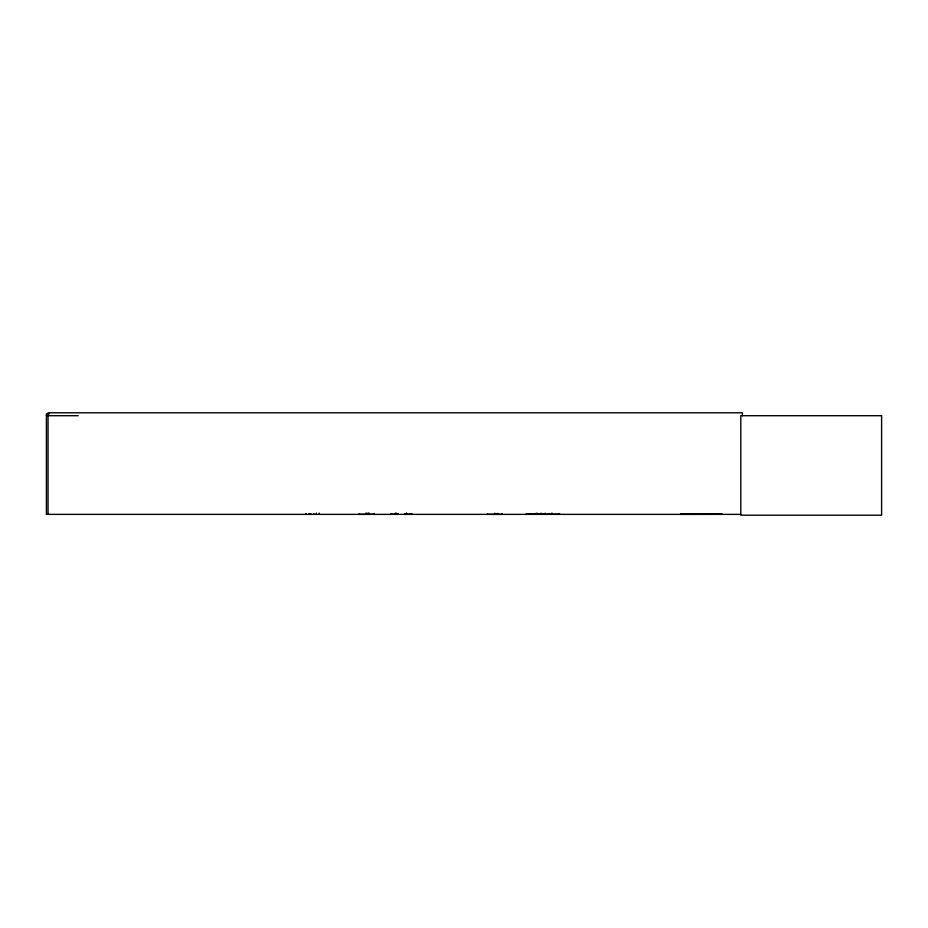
<?xml version="1.0" encoding="UTF-8"?>
<svg xmlns="http://www.w3.org/2000/svg" width="928" height="928" viewBox="0 0 928 928"><rect width="100%" height="100%" fill="white"/><g stroke="black" fill="none" stroke-linecap="round" stroke-linejoin="round"><path stroke-width="1.39" d="M359.449 513.544L359.461 514.367L374.378 514.24M681.21 513.706L681.106 514.367L721.636 514.286L681.094 513.706L681.222 514.332M721.543 514.332L721.636 513.706M681.117 514.008L721.636 513.973M721.624 514.367L721.52 513.706M496.886 514.24L496.956 513.544M398.205 514.367L398.205 513.544L398.019 514.263M390.711 514.332L398.112 514.158M395.05 514.367L395.189 513.335M540.954 514.263L541.024 513.613M391.198 514.263L391.384 513.544M49.3 413.842L46.4 413.842L46.4 514.367L740.985 514.367M46.4 415.709L78.23 415.709M526.42 513.718L545.003 513.718M526.385 513.961L545.038 513.984M526.408 514.309L559.48 514.158M410.327 514.263L410.222 513.613M412.148 514.263L404.84 514.263M411.661 514.263L411.568 513.613L411.475 514.367M552.183 514.263L552.276 513.335M551.742 514.24L551.754 513.335M541.186 514.24L541.36 513.335M537.335 514.263L537.173 513.335M374.239 514.158L374.378 513.544M359.322 514.158L359.322 513.544M742.435 415.709L742.435 412.798L48.036 412.798L48.036 514.367M559.48 513.544L559.48 514.367M551.65 513.544L551.65 514.367M548.564 513.544L548.564 514.367M545.386 513.335L545.386 514.367M545.014 513.335L545.014 514.367M544.55 513.544L544.55 514.367M541.094 513.544L541.094 514.367M540.838 513.335L540.838 514.367M536.952 513.544L536.906 514.367M536.813 513.335L536.813 514.367M536.094 513.335L536.106 514.367M533.635 513.544L533.635 514.367M530.538 513.544L530.538 514.367M502.315 513.544L502.315 514.367L487.386 514.332L487.397 513.544M497.802 513.335L497.802 514.367M497.002 513.544L497.002 514.367M495.111 513.335L495.123 514.367M494.589 513.335L494.612 514.367M410.118 513.544L410.118 514.367M406.708 513.335L406.708 514.367M406.476 513.335L406.441 514.367M406.29 513.335L406.29 514.367M405.78 513.544L405.78 514.367M404.654 513.544L404.654 514.367M396.384 513.335L396.384 514.367M396.152 513.335L396.152 514.367M395.838 513.544L395.838 514.367M395.34 513.335L395.34 514.367M391.5 513.544L391.5 514.367M369.008 513.126L369.008 514.367M368.671 513.126L368.671 514.367M367.186 513.335L367.163 514.367M367.047 513.335L367.024 514.367M366.664 513.335L366.641 514.367M365.771 513.126L365.771 514.367M319.255 513.126L319.255 514.367M316.355 513.126L316.355 514.367M313.85 513.544L313.85 514.367M310.752 513.544L310.752 514.367M309.906 513.544L309.964 514.367M309.117 513.544L309.117 514.367M305.962 513.544L305.962 514.367M881.6 415.709L740.799 415.709L740.799 515.202L881.6 515.202L881.6 415.709"/></g></svg>
